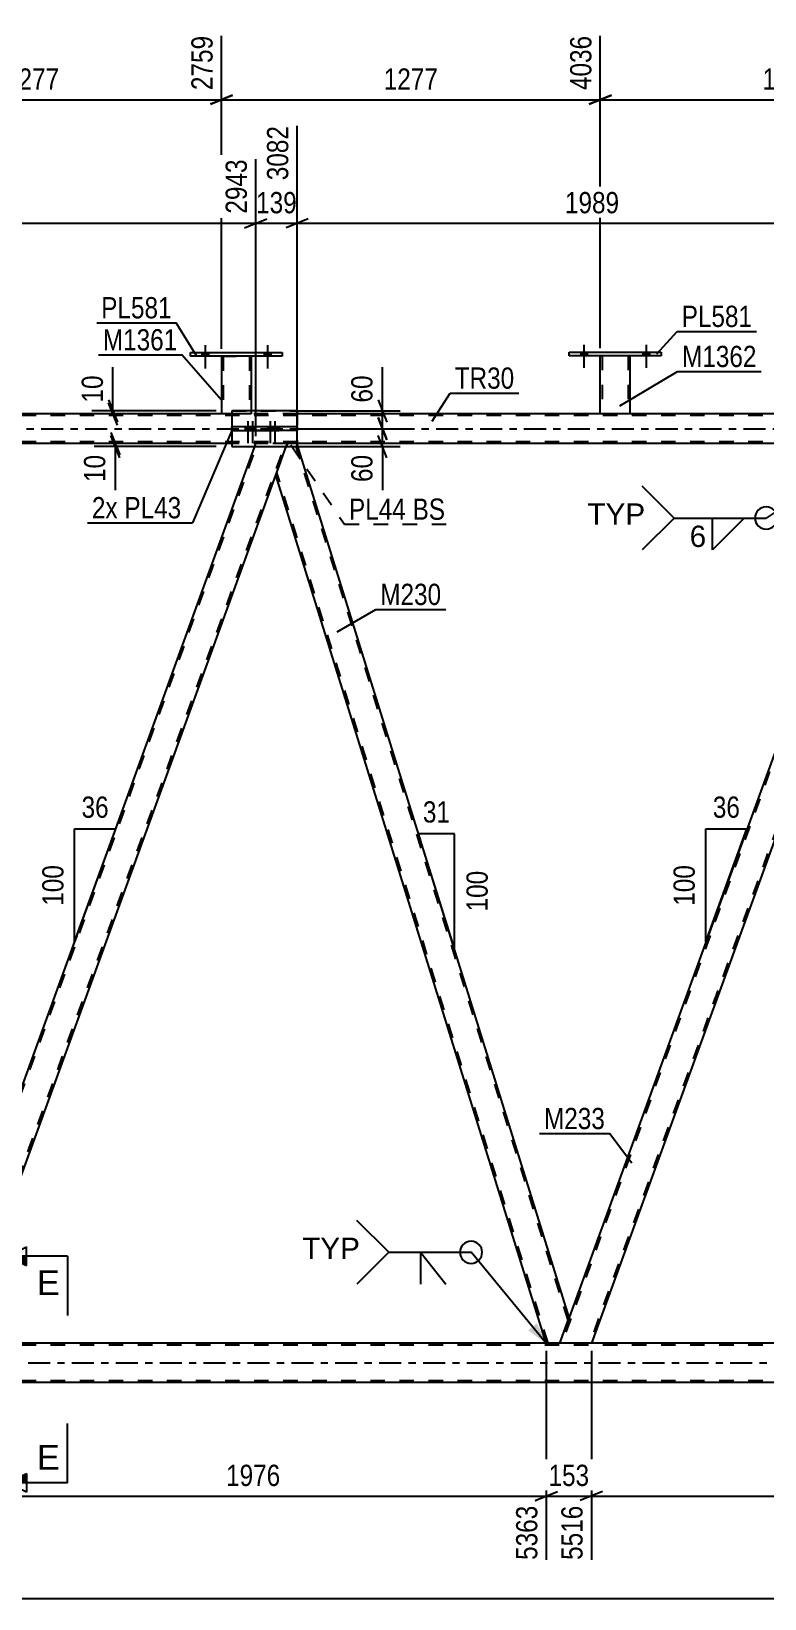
# Model space of a CAD drawing. Header units: millimetres. Extents: x 0 to 841, y 0 to 594.
# Drawn here: x 178.1 to 277, y 262 to 473.2 of the extents above; entities that cross this region are included whole.
import ezdxf

# ---------------------------------------------------------------- set-up
doc = ezdxf.new("R2010")
doc.units = ezdxf.units.MM
doc.linetypes.add('DXK_LINE_DOT2', pattern=[3.9198, 1.9599, -1.9599])
doc.linetypes.add('DXK_LINE_DOT3', pattern=[5.9187, 2.979, -0.9799, 0.9799, -0.9799])
doc.styles.add('Arial', font='arial.ttf', dxfattribs={"height": 0.2})
doc.styles.add('Arial Narrow', font='ARIALN.TTF', dxfattribs={"height": 0.2})

# ---------------------------------------------------------------- blocks, each defined once
blk = doc.blocks.new('Bolt-404166541-4818 - 4744')
at = {"linetype": 'Continuous'}
for points in [[(207.69, 419.86), (206.97, 419.86), (206.97, 419.38), (207.69, 419.38)], [(208.31, 419.86), (207.59, 419.86), (207.59, 419.38), (208.31, 419.38)], [(210.7, 419.86), (209.98, 419.86), (209.98, 419.38), (210.7, 419.38)], [(211.31, 419.86), (210.59, 419.86), (210.59, 419.38), (211.31, 419.38)]]:
    blk.add_hatch(color=1, dxfattribs=at).paths.add_polyline_path(points)
at = {"color": 1, "linetype": 'Continuous'}
for p, q in [((207.33, 420.66), (207.33, 417.66)), ((207.95, 420.66), (207.95, 417.66)), ((210.34, 420.66), (210.34, 417.66)), ((210.95, 420.66), (210.95, 417.66)), ((206.97, 419.86), (206.97, 419.38)), ((207.59, 419.86), (207.59, 419.38)), ((207.69, 419.86), (207.69, 419.38)), ((208.31, 419.86), (208.31, 419.38)), ((209.98, 419.86), (209.98, 419.38)), ((210.59, 419.86), (210.59, 419.38)), ((210.7, 419.86), (210.7, 419.38)), ((211.31, 419.86), (211.31, 419.38))]:
    blk.add_line(p, q, dxfattribs=at)
blk = doc.blocks.new('Bolt-404166541-43864 - 4744')
at = {"linetype": 'Continuous'}
for points in [[(252.22, 429.46), (253.1, 429.46), (253.1, 429.94), (252.22, 429.94)], [(260.62, 429.46), (261.5, 429.46), (261.5, 429.94), (260.62, 429.94)]]:
    blk.add_hatch(color=1, dxfattribs=at).paths.add_polyline_path(points)
at = {"color": 1, "linetype": 'Continuous'}
for p, q in [((252.66, 430.94), (252.66, 427.82)), ((261.06, 430.94), (261.06, 427.82)), ((252.22, 429.94), (252.22, 429.46)), ((253.1, 429.94), (253.1, 429.46)), ((260.62, 429.94), (260.62, 429.46)), ((261.5, 429.94), (261.5, 429.46))]:
    blk.add_line(p, q, dxfattribs=at)
blk = doc.blocks.new('Bolt-404166541-43862 - 4744')
at = {"linetype": 'Continuous'}
for points in [[(201.14, 429.39), (202.02, 429.39), (202.02, 429.87), (201.14, 429.87)], [(209.54, 429.39), (210.42, 429.39), (210.42, 429.87), (209.54, 429.87)]]:
    blk.add_hatch(color=1, dxfattribs=at).paths.add_polyline_path(points)
at = {"color": 1, "linetype": 'Continuous'}
for p, q in [((201.58, 430.87), (201.58, 427.75)), ((209.98, 430.87), (209.98, 427.75)), ((201.14, 429.87), (201.14, 429.39)), ((202.02, 429.87), (202.02, 429.39)), ((209.54, 429.87), (209.54, 429.39)), ((210.42, 429.87), (210.42, 429.39))]:
    blk.add_line(p, q, dxfattribs=at)
blk = doc.blocks.new('Part-404166541-4766 - 4744')
at = {"color": 7, "linetype": 'DXK_LINE_DOT2'}
for p, q in [((731.47, 421.38), (90.68, 421.38)), ((214, 421.62), (203.78, 421.62)), ((258.86, 421.62), (254.86, 421.62)), ((731.47, 417.86), (90.68, 417.86)), ((214, 417.62), (205.16, 417.62))]:
    blk.add_line(p, q, dxfattribs=at)
at = {"color": 2, "linetype": 'Continuous'}
for p, q in [((203.78, 421.62), (156.7, 421.62)), ((254.86, 421.62), (214, 421.62)), ((305.94, 421.62), (258.86, 421.62)), ((205.16, 417.62), (134.53, 417.62)), ((293.54, 417.62), (214, 417.62))]:
    blk.add_line(p, q, dxfattribs=at)
at = {"color": 7, "linetype": 'DXK_LINE_DOT3'}
blk.add_line((90.68, 419.62), (731.47, 419.62), dxfattribs=at)
blk = doc.blocks.new('Part-404166541-4898 - 4744')
at = {"color": 7, "linetype": 'DXK_LINE_DOT2'}
for p, q in [((731.47, 296.16), (71.15, 296.16)), ((731.47, 291.36), (71.15, 291.36))]:
    blk.add_line(p, q, dxfattribs=at)
at = {"color": 2, "linetype": 'Continuous'}
for p, q in [((328.06, 296.4), (172.99, 296.4)), ((328.06, 291.12), (172.99, 291.12))]:
    blk.add_line(p, q, dxfattribs=at)
at = {"color": 7, "linetype": 'DXK_LINE_DOT3'}
blk.add_line((71.15, 293.76), (731.47, 293.76), dxfattribs=at)
blk = doc.blocks.new('Part-404166541-4930 - 4744')
at = {"color": 7, "linetype": 'DXK_LINE_DOT2'}
for p, q in [((205.16, 422.02), (205.16, 417.22)), ((205.16, 422.02), (214, 422.02)), ((214, 422.02), (214, 417.22)), ((205.16, 417.22), (214, 417.22))]:
    blk.add_line(p, q, dxfattribs=at)
blk = doc.blocks.new('Bolt-404166541-4819 - 4744')
at = {"color": 1, "linetype": 'DXK_LINE_DOT2'}
for p, q in [((207.33, 420.66), (207.33, 417.66)), ((207.95, 420.66), (207.95, 417.66)), ((210.34, 420.66), (210.34, 417.66)), ((210.95, 420.66), (210.95, 417.66)), ((206.97, 419.86), (206.97, 419.38)), ((207.59, 419.86), (207.59, 419.38)), ((207.69, 419.86), (207.69, 419.38)), ((208.31, 419.86), (208.31, 419.38)), ((209.98, 419.86), (209.98, 419.38)), ((210.59, 419.86), (210.59, 419.38)), ((210.7, 419.86), (210.7, 419.38)), ((211.31, 419.86), (211.31, 419.38))]:
    blk.add_line(p, q, dxfattribs=at)
blk = doc.blocks.new('Bolt-404166541-43861 - 4744')
at = {"linetype": 'Continuous'}
for points in [[(201.14, 429.39), (202.02, 429.39), (202.02, 429.87), (201.14, 429.87)], [(209.54, 429.39), (210.42, 429.39), (210.42, 429.87), (209.54, 429.87)]]:
    blk.add_hatch(color=1, dxfattribs=at).paths.add_polyline_path(points)
at = {"color": 1, "linetype": 'Continuous'}
for p, q in [((201.58, 430.87), (201.58, 427.75)), ((209.98, 430.87), (209.98, 427.75)), ((201.14, 429.87), (201.14, 429.39)), ((202.02, 429.87), (202.02, 429.39)), ((209.54, 429.87), (209.54, 429.39)), ((210.42, 429.87), (210.42, 429.39))]:
    blk.add_line(p, q, dxfattribs=at)
blk = doc.blocks.new('Part-404166541-4862 - 4744')
at = {"color": 2, "linetype": 'Continuous'}
for p, q in [((211.55, 419.86), (205.16, 419.86)), ((205.16, 419.38), (205.16, 419.86)), ((205.16, 419.38), (211.55, 419.38)), ((214, 419.86), (211.55, 419.86)), ((211.55, 419.38), (211.55, 419.86)), ((214, 419.38), (211.55, 419.38)), ((214, 419.38), (214, 419.86))]:
    blk.add_line(p, q, dxfattribs=at)
blk = doc.blocks.new('Part-404166541-4863 - 4744')
at = {"color": 7, "linetype": 'DXK_LINE_DOT2'}
for p, q in [((214, 419.86), (205.16, 419.86)), ((205.16, 419.86), (205.16, 419.38)), ((214, 419.38), (205.16, 419.38)), ((211.55, 419.86), (211.55, 419.38)), ((214, 419.86), (214, 419.38))]:
    blk.add_line(p, q, dxfattribs=at)
blk = doc.blocks.new('Part-404166541-4929 - 4744')
at = {"color": 2, "linetype": 'Continuous'}
for p, q in [((214, 422.02), (205.16, 422.02)), ((205.16, 422.02), (205.16, 419.86)), ((214, 417.22), (214, 422.02)), ((205.16, 419.38), (205.16, 417.22)), ((205.16, 417.22), (214, 417.22))]:
    blk.add_line(p, q, dxfattribs=at)
at = {"color": 7, "linetype": 'DXK_LINE_DOT2'}
blk.add_line((205.16, 419.38), (205.16, 419.86), dxfattribs=at)
blk = doc.blocks.new('Part-404166541-5004 - 4744')
at = {"color": 7, "linetype": 'DXK_LINE_DOT2'}
for p, q in [((293.79, 417.62), (249.67, 296.4)), ((297.54, 417.62), (253.42, 296.4)), ((297.79, 417.62), (296.25, 413.37)), ((250.68, 299.87), (249.42, 296.4)), ((253.67, 296.4), (249.42, 296.4))]:
    blk.add_line(p, q, dxfattribs=at)
at = {"color": 2, "linetype": 'Continuous'}
for p, q in [((293.54, 417.62), (250.68, 299.87)), ((293.54, 417.62), (297.79, 417.62)), ((296.25, 413.37), (253.67, 296.4))]:
    blk.add_line(p, q, dxfattribs=at)
blk = doc.blocks.new('Part-404166541-5009 - 4744')
at = {"color": 2, "linetype": 'Continuous'}
for p, q in [((211.11, 413.37), (212.51, 417.22)), ((250.68, 299.87), (214, 417.54)), ((247.57, 296.4), (211.11, 413.37)), ((249.42, 296.4), (250.68, 299.87))]:
    blk.add_line(p, q, dxfattribs=at)
at = {"color": 7, "linetype": 'DXK_LINE_DOT2'}
for p, q in [((212.66, 417.62), (212.51, 417.22)), ((213.98, 417.62), (212.66, 417.62)), ((250.54, 299.5), (213.73, 417.62)), ((214, 417.54), (213.98, 417.62)), ((247.82, 296.4), (211.25, 413.74)), ((249.42, 296.4), (247.57, 296.4))]:
    blk.add_line(p, q, dxfattribs=at)
blk = doc.blocks.new('Part-404166541-5014 - 4744')
at = {"color": 7, "linetype": 'DXK_LINE_DOT2'}
for p, q in [((164.54, 296.4), (208.66, 417.62)), ((168.28, 296.4), (212.4, 417.62)), ((208.26, 417.22), (208.4, 417.62)), ((212.66, 417.62), (208.4, 417.62)), ((211.11, 413.37), (212.66, 417.62)), ((164.28, 296.4), (166.04, 301.23)), ((168.54, 296.4), (170.3, 301.23)), ((168.54, 296.4), (164.28, 296.4))]:
    blk.add_line(p, q, dxfattribs=at)
at = {"color": 2, "linetype": 'Continuous'}
for p, q in [((166.04, 301.23), (208.26, 417.22)), ((170.3, 301.23), (211.11, 413.37))]:
    blk.add_line(p, q, dxfattribs=at)
blk = doc.blocks.new('Part-404166541-43833 - 4744')
at = {"color": 7, "linetype": 'DXK_LINE_DOT2'}
for p, q in [((203.78, 429.4), (207.78, 429.4)), ((203.78, 429.39), (203.78, 429.4)), ((203.78, 429.4), (203.78, 429.39)), ((204.02, 429.4), (204.02, 421.62)), ((207.54, 429.4), (207.54, 421.62)), ((207.78, 429.4), (207.78, 429.39)), ((207.78, 429.39), (207.78, 429.4)), ((207.78, 421.62), (205.16, 421.62)), ((207.78, 422.02), (207.78, 421.62))]:
    blk.add_line(p, q, dxfattribs=at)
at = {"color": 2, "linetype": 'Continuous'}
for p, q in [((203.78, 429.39), (203.78, 421.62)), ((207.78, 429.39), (207.78, 422.02)), ((205.16, 421.62), (203.78, 421.62))]:
    blk.add_line(p, q, dxfattribs=at)
blk = doc.blocks.new('Part-404166541-43834 - 4744')
at = {"color": 2, "linetype": 'Continuous'}
for p, q in [((199.58, 429.39), (199.58, 429.87)), ((199.58, 429.87), (211.98, 429.87)), ((211.98, 429.39), (199.58, 429.39)), ((211.98, 429.87), (211.98, 429.39))]:
    blk.add_line(p, q, dxfattribs=at)
blk = doc.blocks.new('Part-404166541-43835 - 4744')
at = {"color": 7, "linetype": 'DXK_LINE_DOT2'}
for p, q in [((254.86, 429.47), (258.86, 429.47)), ((254.86, 429.46), (254.86, 429.47)), ((254.86, 429.47), (254.86, 429.46)), ((255.1, 429.47), (255.1, 421.62)), ((258.62, 429.47), (258.62, 421.62)), ((258.86, 429.47), (258.86, 429.46)), ((258.86, 429.46), (258.86, 429.47)), ((258.6, 421.62), (258.62, 421.62))]:
    blk.add_line(p, q, dxfattribs=at)
at = {"color": 2, "linetype": 'Continuous'}
for p, q in [((254.86, 421.62), (254.86, 429.46)), ((258.86, 429.46), (258.86, 421.62)), ((258.82, 421.62), (254.86, 421.62)), ((258.86, 421.62), (258.82, 421.62))]:
    blk.add_line(p, q, dxfattribs=at)
blk = doc.blocks.new('Part-404166541-43836 - 4744')
at = {"color": 2, "linetype": 'Continuous'}
for p, q in [((250.66, 429.46), (250.66, 429.94)), ((250.66, 429.94), (263.06, 429.94)), ((263.06, 429.46), (250.66, 429.46)), ((263.06, 429.94), (263.06, 429.46))]:
    blk.add_line(p, q, dxfattribs=at)
blk = doc.blocks.new('Bolt-404166541-43863 - 4744')
at = {"linetype": 'Continuous'}
for points in [[(252.22, 429.46), (253.1, 429.46), (253.1, 429.94), (252.22, 429.94)], [(260.62, 429.46), (261.5, 429.46), (261.5, 429.94), (260.62, 429.94)]]:
    blk.add_hatch(color=1, dxfattribs=at).paths.add_polyline_path(points)
at = {"color": 1, "linetype": 'Continuous'}
for p, q in [((252.66, 430.94), (252.66, 427.82)), ((261.06, 430.94), (261.06, 427.82)), ((252.22, 429.94), (252.22, 429.46)), ((253.1, 429.94), (253.1, 429.46)), ((260.62, 429.94), (260.62, 429.46)), ((261.5, 429.94), (261.5, 429.46))]:
    blk.add_line(p, q, dxfattribs=at)
blk = doc.blocks.new('AngleDimension-404166541-50531 - 4744')
at = {"color": 7, "linetype": 'Continuous'}
for p, q in [((269.1, 365.7), (274.64, 365.7)), ((269.1, 350.48), (274.64, 365.7)), ((269.1, 350.48), (269.1, 365.7)), ((269.4, 351.31), (269.1, 350.48))]:
    blk.add_line(p, q, dxfattribs=at)
at = {"color": 0}
for points in [[(274.3, 366.6), (274.3, 370.8), (269.44, 370.8), (269.44, 366.6)], [(268.2, 361.44), (264, 361.44), (264, 354.75), (268.2, 354.75)]]:
    blk.add_wipeout(points, dxfattribs=at)
at = {"color": 3, "style": 'Arial Narrow'}
blk.add_text('36', height=2.863, dxfattribs=at).set_placement((270.04, 367.2))
blk.add_text('100', height=2.863, rotation=90.0002, dxfattribs=at).set_placement((267.6, 355.35))
blk = doc.blocks.new('StraightDimension-404166541-6005 - 4744')
at = {"color": 7, "linetype": 'Continuous'}
for p, q in [((224.89, 421.12), (226.09, 418.12)), ((213.88, 419.62), (227.89, 419.62)), ((226.09, 415.72), (224.89, 418.72)), ((225.49, 417.22), (225.49, 419.62)), ((213.88, 417.22), (227.89, 417.22))]:
    blk.add_line(p, q, dxfattribs=at)
at = {"color": 0}
blk.add_wipeout([(224.74, 416.7), (220.54, 416.7), (220.54, 411.84), (224.74, 411.84)], dxfattribs=at)
at = {"color": 7, "linetype": 'Continuous'}
blk.add_line((225.49, 417.22), (225.49, 411.32), dxfattribs=at)
blk.add_line((225.49, 417.22), (225.49, 411.32), dxfattribs=at)
at = {"color": 3, "style": 'Arial Narrow'}
blk.add_text('60', height=2.863, rotation=90.0002, dxfattribs=at).set_placement((224.14, 412.44))
blk = doc.blocks.new('StraightDimension-404166541-49312 - 4744')
at = {"color": 7, "linetype": 'Continuous'}
for p, q in [((213.98, 418.62), (213.98, 460.42)), ((208.4, 418.62), (208.4, 455.92)), ((206.9, 446.7), (209.9, 447.9)), ((215.48, 447.9), (212.48, 446.7)), ((208.4, 447.3), (213.98, 447.3))]:
    blk.add_line(p, q, dxfattribs=at)
at = {"color": 0}
blk.add_wipeout([(214.53, 448.05), (214.53, 452.25), (207.85, 452.25), (207.85, 448.05)], dxfattribs=at)
at = {"color": 0, "linetype": 'Continuous'}
blk.add_wipeout([(213.38, 461.02), (209.18, 461.02), (209.18, 452.5), (213.38, 452.5)], dxfattribs=at)
at = {"color": 3, "linetype": 'Continuous', "style": 'Arial Narrow'}
blk.add_text('3082', height=2.863, rotation=90.0002, dxfattribs=at).set_placement((212.78, 453.1))
at = {"color": 3, "style": 'Arial Narrow'}
blk.add_text('139', height=2.863, dxfattribs=at).set_placement((208.45, 448.65))
blk = doc.blocks.new('AngleDimension-404166541-50501 - 4744')
at = {"color": 7, "linetype": 'Continuous'}
for p, q in [((230.62, 364.24), (230.36, 365.06)), ((235.18, 365.06), (230.36, 365.06)), ((235.18, 349.59), (230.36, 365.06)), ((235.18, 349.59), (235.18, 365.06))]:
    blk.add_line(p, q, dxfattribs=at)
at = {"color": 0}
for points in [[(235.2, 365.96), (235.2, 370.16), (230.34, 370.16), (230.34, 365.96)], [(240.28, 360.67), (236.08, 360.67), (236.08, 353.98), (240.28, 353.98)]]:
    blk.add_wipeout(points, dxfattribs=at)
at = {"color": 3, "style": 'Arial Narrow'}
blk.add_text('31', height=2.863, dxfattribs=at).set_placement((230.94, 366.56))
blk.add_text('100', height=2.863, rotation=90.0002, dxfattribs=at).set_placement((239.68, 354.58))
blk = doc.blocks.new('StraightDimension-404166541-5963 - 4744')
at = {"color": 7, "linetype": 'Continuous'}
for p, q in [((188.85, 419.12), (190.05, 416.12)), ((190.05, 415.72), (188.85, 418.72)), ((203.04, 417.62), (186.6, 417.62)), ((203.04, 417.22), (186.6, 417.22)), ((189.45, 417.22), (189.45, 417.62))]:
    blk.add_line(p, q, dxfattribs=at)
at = {"color": 0}
blk.add_wipeout([(188.7, 416.7), (184.5, 416.7), (184.5, 411.84), (188.7, 411.84)], dxfattribs=at)
at = {"color": 7, "linetype": 'Continuous'}
blk.add_line((189.45, 417.22), (189.45, 411.32), dxfattribs=at)
blk.add_line((189.45, 417.22), (189.45, 411.32), dxfattribs=at)
at = {"color": 3, "style": 'Arial Narrow'}
blk.add_text('10', height=2.863, rotation=90.0002, dxfattribs=at).set_placement((188.1, 412.44))
blk = doc.blocks.new('StraightDimension-404166541-5984 - 4744')
at = {"color": 7, "linetype": 'Continuous'}
for p, q in [((188.54, 423.52), (189.74, 420.52)), ((189.74, 420.12), (188.54, 423.12)), ((203.04, 422.02), (186.29, 422.02)), ((203.04, 421.62), (186.29, 421.62)), ((189.14, 421.62), (189.14, 422.02))]:
    blk.add_line(p, q, dxfattribs=at)
at = {"color": 0}
blk.add_wipeout([(188.39, 427.4), (184.19, 427.4), (184.19, 422.55), (188.39, 422.55)], dxfattribs=at)
at = {"color": 7, "linetype": 'Continuous'}
blk.add_line((189.14, 422.02), (189.14, 427.93), dxfattribs=at)
blk.add_line((189.14, 422.02), (189.14, 427.93), dxfattribs=at)
at = {"color": 3, "style": 'Arial Narrow'}
blk.add_text('10', height=2.863, rotation=90.0002, dxfattribs=at).set_placement((187.79, 423.15))
blk = doc.blocks.new('StraightDimension-404166541-6019 - 4744')
at = {"color": 7, "linetype": 'Continuous'}
for p, q in [((224.89, 423.52), (226.09, 420.52)), ((213.88, 422.02), (227.89, 422.02)), ((226.09, 418.12), (224.89, 421.12)), ((225.49, 419.62), (225.49, 422.02)), ((213.88, 419.62), (227.89, 419.62))]:
    blk.add_line(p, q, dxfattribs=at)
at = {"color": 0}
blk.add_wipeout([(224.74, 427.4), (220.54, 427.4), (220.54, 422.55), (224.74, 422.55)], dxfattribs=at)
at = {"color": 7, "linetype": 'Continuous'}
blk.add_line((225.49, 422.02), (225.49, 427.93), dxfattribs=at)
blk.add_line((225.49, 422.02), (225.49, 427.93), dxfattribs=at)
at = {"color": 3, "style": 'Arial Narrow'}
blk.add_text('60', height=2.863, rotation=90.0002, dxfattribs=at).set_placement((224.14, 423.15))
blk = doc.blocks.new('StraightDimension-404166541-6104 - 4744')
at = {"color": 7, "linetype": 'Continuous'}
blk.add_line((61.89, 261.99), (786.4, 261.99), dxfattribs=at)
blk = doc.blocks.new('StraightDimension-404166541-47626 - 4744')
at = {"color": 7, "linetype": 'Continuous'}
for p, q in [((254.86, 430.47), (254.86, 472.56)), ((305.94, 430.47), (305.94, 472.56)), ((256.36, 464.55), (253.36, 463.35)), ((254.86, 463.95), (305.94, 463.95)), ((304.44, 463.35), (307.44, 464.55))]:
    blk.add_line(p, q, dxfattribs=at)
at = {"color": 0, "linetype": 'Continuous'}
blk.add_wipeout([(305.34, 473.16), (301.14, 473.16), (301.14, 464.65), (305.34, 464.65)], dxfattribs=at)
at = {"color": 0}
blk.add_wipeout([(284.66, 464.7), (284.66, 468.9), (276.14, 468.9), (276.14, 464.7)], dxfattribs=at)
at = {"color": 3, "linetype": 'Continuous', "style": 'Arial Narrow'}
blk.add_text('5313', height=2.863, rotation=90.0002, dxfattribs=at).set_placement((304.74, 465.25))
at = {"color": 3, "style": 'Arial Narrow'}
blk.add_text('1277', height=2.863, dxfattribs=at).set_placement((276.74, 465.3))
blk = doc.blocks.new('StraightDimension-404166541-47627 - 4744')
at = {"color": 7, "linetype": 'Continuous'}
for p, q in [((203.78, 430.4), (203.78, 472.56)), ((254.86, 430.47), (254.86, 472.56)), ((205.28, 464.55), (202.28, 463.35)), ((203.78, 463.95), (254.86, 463.95)), ((253.36, 463.35), (256.36, 464.55))]:
    blk.add_line(p, q, dxfattribs=at)
at = {"color": 0, "linetype": 'Continuous'}
blk.add_wipeout([(254.26, 473.16), (250.06, 473.16), (250.06, 464.65), (254.26, 464.65)], dxfattribs=at)
at = {"color": 0}
blk.add_wipeout([(233.58, 464.7), (233.58, 468.9), (225.06, 468.9), (225.06, 464.7)], dxfattribs=at)
at = {"color": 3, "linetype": 'Continuous', "style": 'Arial Narrow'}
blk.add_text('4036', height=2.863, rotation=90.0002, dxfattribs=at).set_placement((253.66, 465.25))
at = {"color": 3, "style": 'Arial Narrow'}
blk.add_text('1277', height=2.863, dxfattribs=at).set_placement((225.66, 465.3))
blk = doc.blocks.new('StraightDimension-404166541-47628 - 4744')
at = {"color": 7, "linetype": 'Continuous'}
for p, q in [((152.7, 430.46), (152.7, 472.56)), ((203.78, 430.4), (203.78, 472.56)), ((154.2, 464.55), (151.2, 463.35)), ((152.7, 463.95), (203.78, 463.95)), ((202.28, 463.35), (205.28, 464.55))]:
    blk.add_line(p, q, dxfattribs=at)
at = {"color": 0, "linetype": 'Continuous'}
blk.add_wipeout([(203.18, 473.16), (198.98, 473.16), (198.98, 464.65), (203.18, 464.65)], dxfattribs=at)
at = {"color": 0}
blk.add_wipeout([(182.5, 464.7), (182.5, 468.9), (173.98, 468.9), (173.98, 464.7)], dxfattribs=at)
at = {"color": 3, "linetype": 'Continuous', "style": 'Arial Narrow'}
blk.add_text('2759', height=2.863, rotation=90.0002, dxfattribs=at).set_placement((202.58, 465.25))
at = {"color": 3, "style": 'Arial Narrow'}
blk.add_text('1277', height=2.863, dxfattribs=at).set_placement((174.58, 465.3))
blk = doc.blocks.new('StraightDimension-404166541-49311 - 4744')
at = {"color": 7, "linetype": 'Continuous'}
for p, q in [((213.98, 418.62), (213.98, 460.42)), ((293.54, 418.62), (293.54, 455.92)), ((215.48, 447.9), (212.48, 446.7)), ((292.04, 446.7), (295.04, 447.9)), ((213.98, 447.3), (293.54, 447.3))]:
    blk.add_line(p, q, dxfattribs=at)
at = {"color": 0, "linetype": 'Continuous'}
blk.add_wipeout([(292.94, 456.52), (288.74, 456.52), (288.74, 448), (292.94, 448)], dxfattribs=at)
at = {"color": 0}
blk.add_wipeout([(258.01, 448.05), (258.01, 452.25), (249.5, 452.25), (249.5, 448.05)], dxfattribs=at)
at = {"color": 3, "linetype": 'Continuous', "style": 'Arial Narrow'}
blk.add_text('5071', height=2.863, rotation=90.0002, dxfattribs=at).set_placement((292.34, 448.6))
at = {"color": 3, "style": 'Arial Narrow'}
blk.add_text('1989', height=2.863, dxfattribs=at).set_placement((250.1, 448.65))
blk = doc.blocks.new('StraightDimension-404166541-49313 - 4744')
at = {"color": 7, "linetype": 'Continuous'}
for p, q in [((128.84, 418.62), (128.84, 458.59)), ((208.4, 418.62), (208.4, 455.92)), ((130.34, 447.9), (127.34, 446.7)), ((206.9, 446.7), (209.9, 447.9)), ((128.84, 447.3), (208.4, 447.3))]:
    blk.add_line(p, q, dxfattribs=at)
at = {"color": 0, "linetype": 'Continuous'}
blk.add_wipeout([(207.8, 456.52), (203.6, 456.52), (203.6, 448), (207.8, 448)], dxfattribs=at)
at = {"color": 0}
blk.add_wipeout([(172.88, 448.05), (172.88, 452.25), (164.37, 452.25), (164.37, 448.05)], dxfattribs=at)
at = {"color": 3, "linetype": 'Continuous', "style": 'Arial Narrow'}
blk.add_text('2943', height=2.863, rotation=90.0002, dxfattribs=at).set_placement((207.2, 448.6))
at = {"color": 3, "style": 'Arial Narrow'}
blk.add_text('1989', height=2.863, dxfattribs=at).set_placement((164.97, 448.65))
blk = doc.blocks.new('StraightDimension-404166541-50736 - 4744')
at = {"color": 7, "linetype": 'Continuous'}
for p, q in [((168.54, 295.4), (168.54, 267.21)), ((247.57, 295.4), (247.57, 267.21)), ((170.04, 276.42), (167.04, 275.22)), ((168.54, 275.82), (247.57, 275.82)), ((246.07, 275.22), (249.07, 276.42))]:
    blk.add_line(p, q, dxfattribs=at)
at = {"color": 0}
blk.add_wipeout([(212.31, 276.57), (212.31, 280.77), (203.8, 280.77), (203.8, 276.57)], dxfattribs=at)
at = {"color": 0, "linetype": 'Continuous'}
blk.add_wipeout([(246.97, 275.12), (242.77, 275.12), (242.77, 266.61), (246.97, 266.61)], dxfattribs=at)
at = {"color": 3, "style": 'Arial Narrow'}
blk.add_text('1976', height=2.863, dxfattribs=at).set_placement((204.4, 277.17))
at = {"color": 3, "linetype": 'Continuous', "style": 'Arial Narrow'}
blk.add_text('5363', height=2.863, rotation=90.0002, dxfattribs=at).set_placement((246.37, 267.21))
blk = doc.blocks.new('AngleDimension-404166541-50503 - 4744')
at = {"color": 7, "linetype": 'Continuous'}
for p, q in [((183.97, 365.7), (189.51, 365.7)), ((183.97, 350.48), (189.51, 365.7)), ((183.97, 350.48), (183.97, 365.7)), ((184.27, 351.31), (183.97, 350.48))]:
    blk.add_line(p, q, dxfattribs=at)
at = {"color": 0}
for points in [[(189.16, 366.6), (189.16, 370.8), (184.31, 370.8), (184.31, 366.6)], [(183.07, 361.44), (178.87, 361.44), (178.87, 354.75), (183.07, 354.75)]]:
    blk.add_wipeout(points, dxfattribs=at)
at = {"color": 3, "style": 'Arial Narrow'}
blk.add_text('36', height=2.863, dxfattribs=at).set_placement((184.91, 367.2))
blk.add_text('100', height=2.863, rotation=90.0002, dxfattribs=at).set_placement((182.47, 355.35))
blk = doc.blocks.new('StraightDimension-404166541-50734 - 4744')
at = {"color": 7, "linetype": 'Continuous'}
for p, q in [((253.67, 295.4), (253.67, 267.21)), ((332.71, 295.4), (332.71, 267.21)), ((255.17, 276.42), (252.17, 275.22)), ((253.67, 275.82), (332.71, 275.82)), ((331.21, 275.22), (334.21, 276.42))]:
    blk.add_line(p, q, dxfattribs=at)
at = {"color": 0}
blk.add_wipeout([(297.45, 276.57), (297.45, 280.77), (288.93, 280.77), (288.93, 276.57)], dxfattribs=at)
at = {"color": 0, "linetype": 'Continuous'}
blk.add_wipeout([(332.11, 275.12), (327.91, 275.12), (327.91, 266.61), (332.11, 266.61)], dxfattribs=at)
at = {"color": 3, "style": 'Arial Narrow'}
blk.add_text('1976', height=2.863, dxfattribs=at).set_placement((289.53, 277.17))
at = {"color": 3, "linetype": 'Continuous', "style": 'Arial Narrow'}
blk.add_text('7492', height=2.863, rotation=90.0002, dxfattribs=at).set_placement((331.51, 267.21))
blk = doc.blocks.new('StraightDimension-404166541-50735 - 4744')
at = {"color": 7, "linetype": 'Continuous'}
for p, q in [((247.57, 295.4), (247.57, 267.21)), ((253.67, 295.4), (253.67, 267.21)), ((246.07, 275.22), (249.07, 276.42)), ((247.57, 275.82), (253.67, 275.82)), ((255.17, 276.42), (252.17, 275.22))]:
    blk.add_line(p, q, dxfattribs=at)
at = {"color": 0}
blk.add_wipeout([(253.97, 276.57), (253.97, 280.77), (247.28, 280.77), (247.28, 276.57)], dxfattribs=at)
at = {"color": 0, "linetype": 'Continuous'}
blk.add_wipeout([(253.07, 275.12), (248.87, 275.12), (248.87, 266.61), (253.07, 266.61)], dxfattribs=at)
at = {"color": 3, "style": 'Arial Narrow'}
blk.add_text('153', height=2.863, dxfattribs=at).set_placement((247.88, 277.17))
at = {"color": 3, "linetype": 'Continuous', "style": 'Arial Narrow'}
blk.add_text('5516', height=2.863, rotation=90.0002, dxfattribs=at).set_placement((252.47, 267.21))
blk = doc.blocks.new('Mark-404166541-4762 - 4744')
at = {"color": 0}
blk.add_wipeout([(243.26, 425.01), (243.26, 428.01), (235.23, 428.01), (235.23, 425.01)], dxfattribs=at)
blk.add_wipeout([(243.26, 425.01), (243.26, 428.01), (235.23, 428.01), (235.23, 425.01)], dxfattribs=at)
at = {"color": 30, "linetype": 'Continuous'}
for p, q in [((232.17, 420.64), (234.63, 424.41)), ((234.63, 424.41), (243.86, 424.41))]:
    blk.add_line(p, q, dxfattribs=at)
at = {"color": 3, "style": 'Arial Narrow'}
blk.add_text('TR30', height=2.863, dxfattribs=at).set_placement((235.23, 425.01))
blk = doc.blocks.new('Mark-404166541-50443 - 4744')
at = {"color": 0}
blk.add_wipeout([(255.5, 325.25), (255.5, 328.25), (247.27, 328.25), (247.27, 325.25)], dxfattribs=at)
blk.add_wipeout([(255.5, 325.25), (255.5, 328.25), (247.27, 328.25), (247.27, 325.25)], dxfattribs=at)
at = {"color": 30, "linetype": 'Continuous'}
for p in [(246.67, 324.65), (259.1, 320.66)]:
    blk.add_line(p, (256.1, 324.65), dxfattribs=at)
at = {"color": 3, "style": 'Arial Narrow'}
blk.add_text('M233', height=2.863, dxfattribs=at).set_placement((247.27, 325.25))
blk = doc.blocks.new('SectionMark-404166541-6128 - 4744')
at = {"linetype": 'Continuous'}
for points in [[(177.49, 308.15), (177.49, 306.9), (174.99, 308.15)], [(177.49, 278.86), (177.49, 277.61), (174.99, 277.61)]]:
    blk.add_hatch(color=6, dxfattribs=at).paths.add_polyline_path(points)
at = {"color": 6, "linetype": 'Continuous'}
for p, q in [((174.99, 308.15), (177.49, 309.4)), ((177.49, 306.9), (177.49, 309.4)), ((182.99, 308.15), (174.99, 308.15)), ((174.99, 308.15), (177.49, 306.9)), ((174.99, 277.61), (177.49, 278.86)), ((177.49, 278.86), (177.49, 276.36)), ((182.99, 277.61), (174.99, 277.61)), ((177.49, 276.36), (174.99, 277.61))]:
    blk.add_line(p, q, dxfattribs=at)
at = {"color": 0, "linetype": 'Continuous'}
for points in [[(181.99, 302.9), (181.99, 306.4), (178.88, 306.4), (178.88, 302.9)], [(181.99, 279.36), (181.99, 282.86), (178.88, 282.86), (178.88, 279.36)]]:
    blk.add_wipeout(points, dxfattribs=at)
at = {"color": 6, "linetype": 'Continuous'}
for p, q in [((182.99, 308.15), (182.99, 300.15)), ((182.99, 277.61), (182.99, 285.61))]:
    blk.add_line(p, q, dxfattribs=at)
at = {"color": 3, "linetype": 'Continuous', "style": 'Arial'}
for p in [(178.88, 302.9), (178.88, 279.36)]:
    blk.add_text('E', height=3.34, dxfattribs=at).set_placement(p)
blk = doc.blocks.new('WeldMark-404166541-37868 - 4744')
at = {"linetype": 'Continuous'}
blk.add_hatch(color=30, dxfattribs=at).paths.add_polyline_path([(289.5, 416.6), (292.42, 417.62), (290.33, 415.34)])
at = {"color": 30, "linetype": 'Continuous'}
blk.add_line((292.42, 417.62), (277.23, 407.59), dxfattribs=at)
at = {"color": 3, "linetype": 'Continuous'}
for q in [(260.52, 411.88), (260.52, 403.3)]:
    blk.add_line((264.81, 407.59), q, dxfattribs=at)
for start, end in [(90, 270), (270, 90)]:
    blk.add_arc((277.23, 407.59), 1.5, start, end, dxfattribs=at)
at = {"color": 0}
blk.add_wipeout([(269.33, 403.49), (269.33, 406.89), (266.71, 406.89), (266.71, 403.49)], dxfattribs=at)
at = {"color": 30, "linetype": 'Continuous'}
blk.add_line((264.81, 407.59), (277.23, 407.59), dxfattribs=at)
at = {"color": 3, "linetype": 'Continuous'}
for p, q in [((269.99, 407.59), (274.27, 407.59)), ((274.27, 407.59), (269.99, 403.3)), ((269.99, 403.3), (269.99, 407.59))]:
    blk.add_line(p, q, dxfattribs=at)
at = {"color": 3, "style": 'Arial'}
blk.add_text('6', height=2.87, dxfattribs=at).set_placement((266.91, 403.69))
at = {"color": 0, "linetype": 'Continuous'}
blk.add_wipeout([(260.91, 406.69), (260.91, 409.69), (253.13, 409.69), (253.13, 406.69)], dxfattribs=at)
blk.add_wipeout([(260.91, 406.69), (260.91, 409.69), (253.13, 409.69), (253.13, 406.69)], dxfattribs=at)
at = {"color": 3, "linetype": 'Continuous', "style": 'Arial'}
blk.add_text('TYP', height=2.865, dxfattribs=at).set_placement((253.13, 406.69))
blk = doc.blocks.new('WeldMark-404166541-38666 - 4744')
at = {"linetype": 'Continuous'}
blk.add_hatch(color=30, dxfattribs=at).paths.add_polyline_path([(246.31, 299.09), (247.64, 296.3), (245.15, 298.14)])
at = {"color": 30, "linetype": 'Continuous'}
for p in [(226.34, 308.66), (247.64, 296.3)]:
    blk.add_line(p, (237.44, 308.66), dxfattribs=at)
at = {"color": 3, "linetype": 'Continuous'}
for q in [(234.05, 304.37), (230.62, 304.37)]:
    blk.add_line((230.62, 308.66), q, dxfattribs=at)
for start, end in [(90, 270), (270, 90)]:
    blk.add_arc((237.44, 308.66), 1.5, start, end, dxfattribs=at)
at = {"color": 0, "linetype": 'Continuous'}
blk.add_wipeout([(222.44, 307.76), (222.44, 310.76), (214.66, 310.76), (214.66, 307.76)], dxfattribs=at)
blk.add_wipeout([(222.44, 307.76), (222.44, 310.76), (214.66, 310.76), (214.66, 307.76)], dxfattribs=at)
at = {"color": 3, "linetype": 'Continuous'}
for q in [(222.05, 312.95), (222.05, 304.37)]:
    blk.add_line((226.34, 308.66), q, dxfattribs=at)
at = {"color": 3, "linetype": 'Continuous', "style": 'Arial'}
blk.add_text('TYP', height=2.865, dxfattribs=at).set_placement((214.66, 307.76))
blk = doc.blocks.new('Mark-404166541-50172 - 4744')
at = {"color": 0}
blk.add_wipeout([(275.34, 433.33), (275.34, 436.33), (265.84, 436.33), (265.84, 433.33)], dxfattribs=at)
blk.add_wipeout([(275.34, 433.33), (275.34, 436.33), (265.84, 436.33), (265.84, 433.33)], dxfattribs=at)
at = {"color": 30, "linetype": 'Continuous'}
for p, q in [((262.5, 429.69), (265.24, 432.73)), ((265.24, 432.73), (275.94, 432.73))]:
    blk.add_line(p, q, dxfattribs=at)
at = {"color": 3, "style": 'Arial Narrow'}
blk.add_text('PL581', height=2.863, dxfattribs=at).set_placement((265.84, 433.33))
blk = doc.blocks.new('MarkSet-404166541-47841 - 4744')
at = {"color": 30, "linetype": 'Continuous'}
blk.add_line((205.16, 419.38), (199.85, 406.95), dxfattribs=at)
at = {"color": 0}
blk.add_wipeout([(189.78, 407.55), (189.78, 410.55), (186.3, 410.55), (186.3, 407.55)], dxfattribs=at)
blk.add_wipeout([(189.78, 407.55), (189.78, 410.55), (186.3, 410.55), (186.3, 407.55)], dxfattribs=at)
blk.add_wipeout([(198.35, 407.55), (198.35, 410.55), (190.68, 410.55), (190.68, 407.55)], dxfattribs=at)
blk.add_wipeout([(198.35, 407.55), (198.35, 410.55), (190.68, 410.55), (190.68, 407.55)], dxfattribs=at)
at = {"color": 30, "linetype": 'Continuous'}
blk.add_line((185.7, 406.95), (199.85, 406.95), dxfattribs=at)
at = {"color": 3, "style": 'Arial Narrow'}
for s, p in [('2x', (186.3, 407.55)), ('PL43', (190.68, 407.55))]:
    blk.add_text(s, height=2.863, dxfattribs=at).set_placement(p)
blk = doc.blocks.new('MarkSet-404166541-47871 - 4744')
at = {"color": 0}
blk.add_wipeout([(228.65, 407.35), (228.65, 410.35), (220.97, 410.35), (220.97, 407.35)], dxfattribs=at)
blk.add_wipeout([(228.65, 407.35), (228.65, 410.35), (220.97, 410.35), (220.97, 407.35)], dxfattribs=at)
at = {"color": 30, "linetype": 'DXK_LINE_DOT2'}
blk.add_line((213.11, 417.46), (220.37, 406.75), dxfattribs=at)
at = {"color": 0}
blk.add_wipeout([(233.93, 407.35), (233.93, 410.35), (229.55, 410.35), (229.55, 407.35)], dxfattribs=at)
blk.add_wipeout([(233.93, 407.35), (233.93, 410.35), (229.55, 410.35), (229.55, 407.35)], dxfattribs=at)
at = {"color": 30, "linetype": 'DXK_LINE_DOT2'}
blk.add_line((220.37, 406.75), (234.53, 406.75), dxfattribs=at)
at = {"color": 3, "style": 'Arial Narrow'}
for s, p in [('PL44', (220.97, 407.35)), ('BS', (229.55, 407.35))]:
    blk.add_text(s, height=2.863, dxfattribs=at).set_placement(p)
blk = doc.blocks.new('Mark-404166541-50163 - 4744')
at = {"color": 0}
blk.add_wipeout([(197.83, 430.17), (197.83, 433.17), (187.78, 433.17), (187.78, 430.17)], dxfattribs=at)
blk.add_wipeout([(197.83, 430.17), (197.83, 433.17), (187.78, 433.17), (187.78, 430.17)], dxfattribs=at)
at = {"color": 30, "linetype": 'Continuous'}
for p in [(187.18, 429.57), (203.78, 423.46)]:
    blk.add_line(p, (198.43, 429.57), dxfattribs=at)
at = {"color": 3, "style": 'Arial Narrow'}
blk.add_text('M1361', height=2.863, dxfattribs=at).set_placement((187.78, 430.17))
blk = doc.blocks.new('Mark-404166541-50166 - 4744')
at = {"color": 0}
blk.add_wipeout([(197.07, 434.49), (197.07, 437.49), (187.56, 437.49), (187.56, 434.49)], dxfattribs=at)
blk.add_wipeout([(197.07, 434.49), (197.07, 437.49), (187.56, 437.49), (187.56, 434.49)], dxfattribs=at)
at = {"color": 30, "linetype": 'Continuous'}
for p in [(186.96, 433.89), (200.42, 429.45)]:
    blk.add_line(p, (197.67, 433.89), dxfattribs=at)
at = {"color": 3, "style": 'Arial Narrow'}
blk.add_text('PL581', height=2.863, dxfattribs=at).set_placement((187.56, 434.49))
blk = doc.blocks.new('Mark-404166541-50169 - 4744')
at = {"color": 0}
blk.add_wipeout([(275.95, 427.93), (275.95, 430.93), (265.89, 430.93), (265.89, 427.93)], dxfattribs=at)
blk.add_wipeout([(275.95, 427.93), (275.95, 430.93), (265.89, 430.93), (265.89, 427.93)], dxfattribs=at)
at = {"color": 30, "linetype": 'Continuous'}
for p, q in [((257.5, 422.7), (265.29, 427.33)), ((265.29, 427.33), (276.55, 427.33))]:
    blk.add_line(p, q, dxfattribs=at)
at = {"color": 3, "style": 'Arial Narrow'}
blk.add_text('M1362', height=2.863, dxfattribs=at).set_placement((265.89, 427.93))
blk = doc.blocks.new('Mark-404166541-50446 - 4744')
at = {"color": 0}
blk.add_wipeout([(233.42, 395.87), (233.42, 398.87), (225.19, 398.87), (225.19, 395.87)], dxfattribs=at)
blk.add_wipeout([(233.42, 395.87), (233.42, 398.87), (225.19, 398.87), (225.19, 395.87)], dxfattribs=at)
at = {"color": 30, "linetype": 'Continuous'}
for p, q in [((219.4, 392.27), (224.59, 395.27)), ((224.59, 395.27), (234.02, 395.27))]:
    blk.add_line(p, q, dxfattribs=at)
at = {"color": 3, "style": 'Arial Narrow'}
blk.add_text('M230', height=2.863, dxfattribs=at).set_placement((225.19, 395.87))

msp = doc.modelspace()

# ---------------------------------------------------------------- block references
for name in ['Bolt-404166541-43862 - 4744', 'Bolt-404166541-43861 - 4744', 'Bolt-404166541-43864 - 4744', 'Bolt-404166541-43863 - 4744', 'Part-404166541-43834 - 4744', 'Part-404166541-43833 - 4744', 'Part-404166541-43836 - 4744', 'Part-404166541-43835 - 4744', 'Part-404166541-4766 - 4744', 'Part-404166541-4930 - 4744', 'Part-404166541-4929 - 4744', 'Bolt-404166541-4818 - 4744', 'Bolt-404166541-4819 - 4744', 'Part-404166541-4862 - 4744', 'Part-404166541-4863 - 4744', 'Part-404166541-5014 - 4744', 'Part-404166541-5009 - 4744', 'Part-404166541-5004 - 4744', 'Part-404166541-4898 - 4744']:
    msp.add_blockref(name, (0, 0))

# ---------------------------------------------------------------- next in the draw order: block references
for name in ['StraightDimension-404166541-47626 - 4744', 'StraightDimension-404166541-6005 - 4744', 'StraightDimension-404166541-5963 - 4744', 'AngleDimension-404166541-50501 - 4744', 'AngleDimension-404166541-50531 - 4744']:
    msp.add_blockref(name, (0, 0))

# ---------------------------------------------------------------- next in the draw order: block references
for name in ['StraightDimension-404166541-49312 - 4744', 'StraightDimension-404166541-5984 - 4744', 'StraightDimension-404166541-6104 - 4744']:
    msp.add_blockref(name, (0, 0))

# ---------------------------------------------------------------- next in the draw order: block references
for name in ['StraightDimension-404166541-47627 - 4744', 'StraightDimension-404166541-6019 - 4744', 'Mark-404166541-50446 - 4744', 'AngleDimension-404166541-50503 - 4744', 'Mark-404166541-50443 - 4744', 'StraightDimension-404166541-50736 - 4744', 'StraightDimension-404166541-50734 - 4744']:
    msp.add_blockref(name, (0, 0))

# ---------------------------------------------------------------- next in the draw order: block references
for name in ['StraightDimension-404166541-47628 - 4744', 'StraightDimension-404166541-49311 - 4744', 'MarkSet-404166541-47871 - 4744', 'SectionMark-404166541-6128 - 4744', 'StraightDimension-404166541-50735 - 4744']:
    msp.add_blockref(name, (0, 0))

# ---------------------------------------------------------------- next in the draw order: block references
for name in ['StraightDimension-404166541-49313 - 4744', 'Mark-404166541-50172 - 4744', 'Mark-404166541-4762 - 4744', 'WeldMark-404166541-37868 - 4744', 'WeldMark-404166541-38666 - 4744']:
    msp.add_blockref(name, (0, 0))

# ---------------------------------------------------------------- next in the draw order: block references
for name in ['Mark-404166541-50163 - 4744', 'Mark-404166541-50169 - 4744', 'MarkSet-404166541-47841 - 4744']:
    msp.add_blockref(name, (0, 0))

# ---------------------------------------------------------------- next in the draw order: block references
msp.add_blockref('Mark-404166541-50166 - 4744', (0, 0))

doc.saveas('drawing.dxf')
